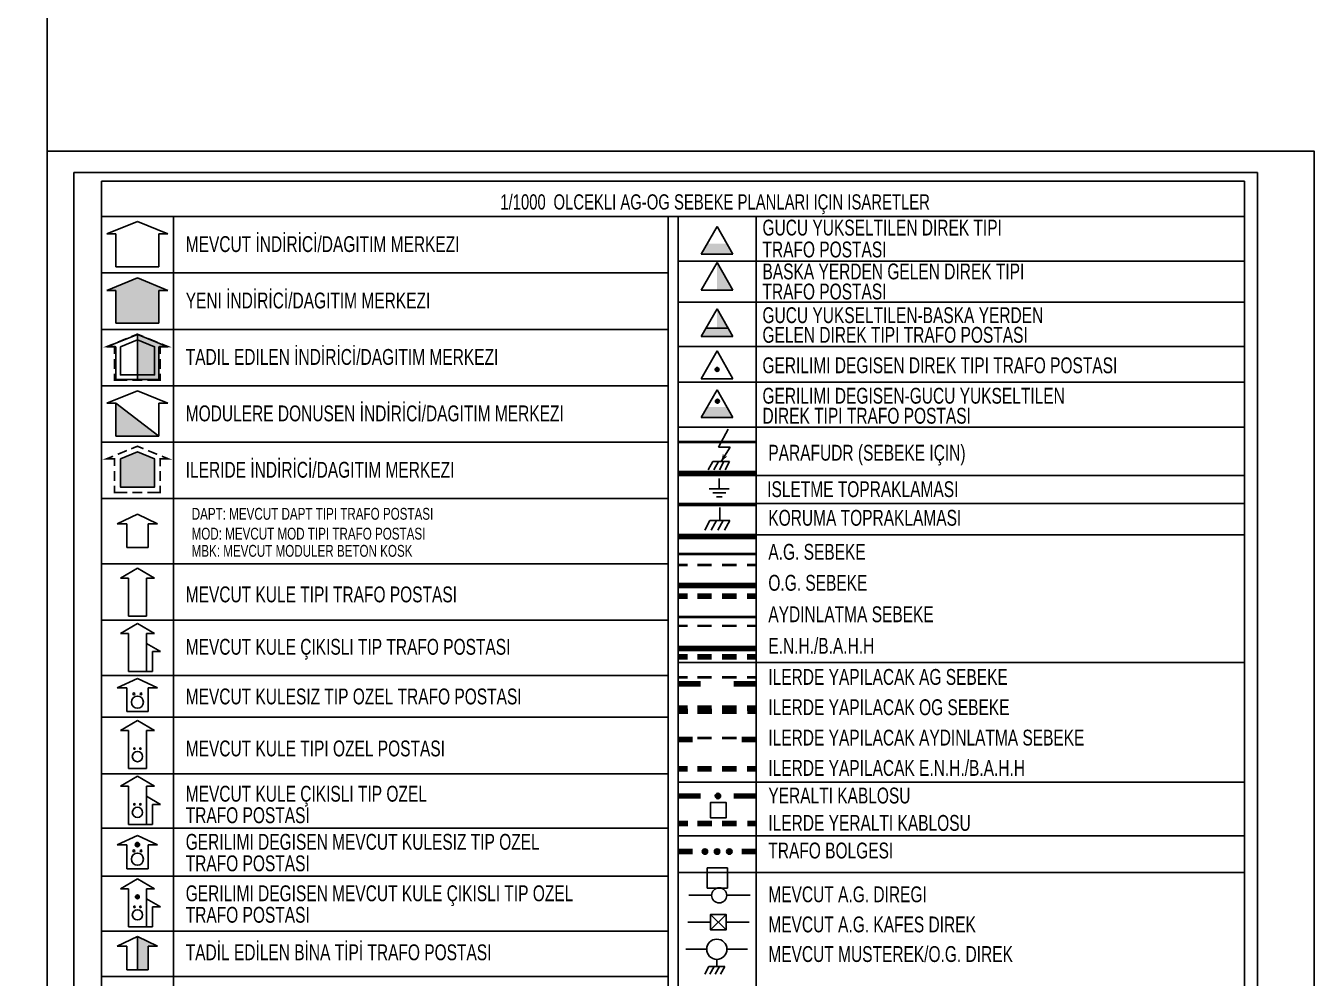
# Model space of a CAD drawing. Header units: millimetres. Extents: x 614452 to 616952, y 4151662 to 4153442.
# Drawn here: x 616761.2 to 616952.3, y 4152101.6 to 4152243 of the extents above; entities that cross this region are included whole.
import ezdxf
from ezdxf.enums import TextEntityAlignment as Align

# ---------------------------------------------------------------- set-up
doc = ezdxf.new("R2010")
doc.units = ezdxf.units.MM
doc.layers.add('ANTET', color=7, linetype='Continuous')
doc.styles.get("Standard").update_dxf_attribs({"font": 'Arial'})

msp = doc.modelspace()

# ---------------------------------------------------------------- hatches: boundary and pattern name
for color, points in [(5, [(616780.91, 4152203.72), (616782.25, 4152203.72), (616777.72, 4152205.56), (616773.2, 4152203.72), (616774.54, 4152203.72), (616774.54, 4152198.86), (616775.21, 4152198.86), (616780.91, 4152198.86)]), (5, [(616862.11, 4152198.13), (616861.39, 4152196.86), (616866.09, 4152196.86), (616865.37, 4152198.13)]), (5, [(616777.72, 4152190.48), (616780.91, 4152190.48), (616780.91, 4152195.34), (616782.25, 4152195.34), (616777.72, 4152197.18)]), (5, [(616864.03, 4152191.98), (616864.03, 4152192), (616864.03, 4152192.02), (616864.03, 4152192.04), (616864.03, 4152192.05), (616864.02, 4152192.07), (616864.02, 4152192.09), (616864.01, 4152192.1), (616864, 4152192.12), (616863.99, 4152192.14), (616863.98, 4152192.15), (616863.97, 4152192.17), (616863.96, 4152192.18), (616863.95, 4152192.19), (616863.94, 4152192.2), (616863.92, 4152192.22), (616863.91, 4152192.23), (616863.89, 4152192.24), (616863.88, 4152192.24), (616863.86, 4152192.25), (616863.84, 4152192.26), (616863.83, 4152192.26), (616863.81, 4152192.27), (616863.79, 4152192.27), (616863.78, 4152192.28), (616863.76, 4152192.28), (616863.74, 4152192.28), (616863.72, 4152192.28), (616863.7, 4152192.28), (616863.69, 4152192.27), (616863.67, 4152192.27), (616863.65, 4152192.26), (616863.64, 4152192.26), (616863.62, 4152192.25), (616863.6, 4152192.24), (616863.59, 4152192.24), (616863.57, 4152192.23), (616863.56, 4152192.22), (616863.55, 4152192.2), (616863.53, 4152192.19), (616863.52, 4152192.18), (616863.51, 4152192.17), (616863.5, 4152192.15), (616863.49, 4152192.14), (616863.48, 4152192.12), (616863.47, 4152192.1), (616863.47, 4152192.09), (616863.46, 4152192.07), (616863.45, 4152192.05), (616863.45, 4152192.04), (616863.45, 4152192.02), (616863.45, 4152192), (616863.45, 4152191.98), (616863.45, 4152191.97), (616863.45, 4152191.95), (616863.45, 4152191.93), (616863.45, 4152191.91), (616863.46, 4152191.9), (616863.47, 4152191.88), (616863.47, 4152191.86), (616863.48, 4152191.85), (616863.49, 4152191.83), (616863.5, 4152191.82), (616863.51, 4152191.8), (616863.52, 4152191.79), (616863.53, 4152191.78), (616863.55, 4152191.76), (616863.56, 4152191.75), (616863.57, 4152191.74), (616863.59, 4152191.73), (616863.6, 4152191.72), (616863.62, 4152191.72), (616863.64, 4152191.71), (616863.65, 4152191.7), (616863.67, 4152191.7), (616863.69, 4152191.69), (616863.7, 4152191.69), (616863.72, 4152191.69), (616863.74, 4152191.69), (616863.76, 4152191.69), (616863.78, 4152191.69), (616863.79, 4152191.69), (616863.81, 4152191.7), (616863.83, 4152191.7), (616863.84, 4152191.71), (616863.86, 4152191.72), (616863.88, 4152191.72), (616863.89, 4152191.73), (616863.91, 4152191.74), (616863.92, 4152191.75), (616863.94, 4152191.76), (616863.95, 4152191.78), (616863.96, 4152191.79), (616863.97, 4152191.8), (616863.98, 4152191.82), (616863.99, 4152191.83), (616864, 4152191.85), (616864.01, 4152191.86), (616864.02, 4152191.88), (616864.02, 4152191.9), (616864.03, 4152191.91), (616864.03, 4152191.93), (616864.03, 4152191.95), (616864.03, 4152191.97)]), (5, [(616774.54, 4152186.96), (616774.54, 4152182.1), (616775.21, 4152182.1), (616780.91, 4152182.1)]), (5, [(616864.09, 4152187.26), (616864.08, 4152187.28), (616864.08, 4152187.3), (616864.08, 4152187.32), (616864.08, 4152187.33), (616864.07, 4152187.35), (616864.07, 4152187.37), (616864.06, 4152187.38), (616864.05, 4152187.4), (616864.04, 4152187.42), (616864.03, 4152187.43), (616864.02, 4152187.45), (616864.01, 4152187.46), (616864, 4152187.47), (616863.99, 4152187.48), (616863.97, 4152187.5), (616863.96, 4152187.51), (616863.94, 4152187.52), (616863.93, 4152187.52), (616863.91, 4152187.53), (616863.9, 4152187.54), (616863.88, 4152187.54), (616863.86, 4152187.55), (616863.84, 4152187.55), (616863.83, 4152187.56), (616863.81, 4152187.56), (616863.79, 4152187.56), (616863.77, 4152187.56), (616863.76, 4152187.56), (616863.74, 4152187.55), (616863.72, 4152187.55), (616863.7, 4152187.54), (616863.69, 4152187.54), (616863.67, 4152187.53), (616863.65, 4152187.52), (616863.64, 4152187.52), (616863.62, 4152187.51), (616863.61, 4152187.5), (616863.6, 4152187.48), (616863.58, 4152187.47), (616863.57, 4152187.46), (616863.56, 4152187.45), (616863.55, 4152187.43), (616863.54, 4152187.42), (616863.53, 4152187.4), (616863.52, 4152187.38), (616863.52, 4152187.37), (616863.51, 4152187.35), (616863.51, 4152187.33), (616863.5, 4152187.32), (616863.5, 4152187.3), (616863.5, 4152187.28), (616863.5, 4152187.26), (616863.5, 4152187.25), (616863.5, 4152187.23), (616863.5, 4152187.21), (616863.51, 4152187.19), (616863.51, 4152187.18), (616863.52, 4152187.16), (616863.52, 4152187.14), (616863.53, 4152187.13), (616863.54, 4152187.11), (616863.55, 4152187.1), (616863.56, 4152187.08), (616863.57, 4152187.07), (616863.58, 4152187.06), (616863.6, 4152187.04), (616863.61, 4152187.03), (616863.62, 4152187.02), (616863.64, 4152187.01), (616863.65, 4152187), (616863.67, 4152187), (616863.69, 4152186.99), (616863.7, 4152186.98), (616863.72, 4152186.98), (616863.74, 4152186.97), (616863.76, 4152186.97), (616863.77, 4152186.97), (616863.79, 4152186.97), (616863.81, 4152186.97), (616863.83, 4152186.97), (616863.84, 4152186.97), (616863.86, 4152186.98), (616863.88, 4152186.98), (616863.9, 4152186.99), (616863.91, 4152187), (616863.93, 4152187), (616863.94, 4152187.01), (616863.96, 4152187.02), (616863.97, 4152187.03), (616863.99, 4152187.04), (616864, 4152187.06), (616864.01, 4152187.07), (616864.02, 4152187.08), (616864.03, 4152187.1), (616864.04, 4152187.11), (616864.05, 4152187.13), (616864.06, 4152187.14), (616864.07, 4152187.16), (616864.07, 4152187.18), (616864.08, 4152187.19), (616864.08, 4152187.21), (616864.08, 4152187.23), (616864.08, 4152187.25)]), (5, [(616777.72, 4152179.73), (616775.19, 4152178.7), (616775.19, 4152174.52), (616780.26, 4152174.52), (616780.26, 4152178.7)]), (1, [(616863.46, 4152128.66), (616863.46, 4152128.64), (616863.46, 4152128.61), (616863.47, 4152128.59), (616863.47, 4152128.56), (616863.48, 4152128.54), (616863.49, 4152128.52), (616863.49, 4152128.5), (616863.51, 4152128.47), (616863.52, 4152128.45), (616863.53, 4152128.43), (616863.54, 4152128.41), (616863.56, 4152128.39), (616863.58, 4152128.38), (616863.59, 4152128.36), (616863.61, 4152128.34), (616863.63, 4152128.33), (616863.65, 4152128.32), (616863.67, 4152128.3), (616863.7, 4152128.29), (616863.72, 4152128.28), (616863.74, 4152128.28), (616863.76, 4152128.27), (616863.79, 4152128.27), (616863.81, 4152128.26), (616863.84, 4152128.26), (616863.86, 4152128.26), (616863.89, 4152128.26), (616863.91, 4152128.26), (616863.93, 4152128.27), (616863.96, 4152128.27), (616863.98, 4152128.28), (616864, 4152128.28), (616864.03, 4152128.29), (616864.05, 4152128.3), (616864.07, 4152128.32), (616864.09, 4152128.33), (616864.11, 4152128.34), (616864.13, 4152128.36), (616864.15, 4152128.38), (616864.16, 4152128.39), (616864.18, 4152128.41), (616864.19, 4152128.43), (616864.2, 4152128.45), (616864.22, 4152128.47), (616864.23, 4152128.5), (616864.24, 4152128.52), (616864.24, 4152128.54), (616864.25, 4152128.56), (616864.26, 4152128.59), (616864.26, 4152128.61), (616864.26, 4152128.64), (616864.26, 4152128.66), (616864.26, 4152128.68), (616864.26, 4152128.71), (616864.26, 4152128.73), (616864.25, 4152128.76), (616864.24, 4152128.78), (616864.24, 4152128.8), (616864.23, 4152128.83), (616864.22, 4152128.85), (616864.2, 4152128.87), (616864.19, 4152128.89), (616864.18, 4152128.91), (616864.16, 4152128.93), (616864.15, 4152128.94), (616864.13, 4152128.96), (616864.11, 4152128.98), (616864.09, 4152128.99), (616864.07, 4152129), (616864.05, 4152129.02), (616864.03, 4152129.03), (616864, 4152129.04), (616863.98, 4152129.04), (616863.96, 4152129.05), (616863.93, 4152129.06), (616863.91, 4152129.06), (616863.89, 4152129.06), (616863.86, 4152129.06), (616863.84, 4152129.06), (616863.81, 4152129.06), (616863.79, 4152129.06), (616863.76, 4152129.05), (616863.74, 4152129.04), (616863.72, 4152129.04), (616863.7, 4152129.03), (616863.67, 4152129.02), (616863.65, 4152129), (616863.63, 4152128.99), (616863.61, 4152128.98), (616863.59, 4152128.96), (616863.58, 4152128.94), (616863.56, 4152128.93), (616863.54, 4152128.91), (616863.53, 4152128.89), (616863.52, 4152128.87), (616863.51, 4152128.85), (616863.49, 4152128.83), (616863.49, 4152128.8), (616863.48, 4152128.78), (616863.47, 4152128.76), (616863.47, 4152128.73), (616863.46, 4152128.71), (616863.46, 4152128.68)]), (5, [(616778.04, 4152121.45), (616778.04, 4152121.47), (616778.04, 4152121.49), (616778.04, 4152121.5), (616778.03, 4152121.52), (616778.03, 4152121.54), (616778.02, 4152121.56), (616778.01, 4152121.58), (616778, 4152121.6), (616777.99, 4152121.61), (616777.98, 4152121.63), (616777.97, 4152121.64), (616777.96, 4152121.66), (616777.95, 4152121.67), (616777.93, 4152121.69), (616777.92, 4152121.7), (616777.9, 4152121.71), (616777.89, 4152121.72), (616777.87, 4152121.73), (616777.85, 4152121.74), (616777.84, 4152121.74), (616777.82, 4152121.75), (616777.8, 4152121.76), (616777.78, 4152121.76), (616777.76, 4152121.76), (616777.74, 4152121.76), (616777.72, 4152121.77), (616777.7, 4152121.76), (616777.68, 4152121.76), (616777.67, 4152121.76), (616777.65, 4152121.76), (616777.63, 4152121.75), (616777.61, 4152121.74), (616777.59, 4152121.74), (616777.58, 4152121.73), (616777.56, 4152121.72), (616777.54, 4152121.71), (616777.53, 4152121.7), (616777.51, 4152121.69), (616777.5, 4152121.67), (616777.49, 4152121.66), (616777.47, 4152121.64), (616777.46, 4152121.63), (616777.45, 4152121.61), (616777.44, 4152121.6), (616777.43, 4152121.58), (616777.43, 4152121.56), (616777.42, 4152121.54), (616777.41, 4152121.52), (616777.41, 4152121.5), (616777.41, 4152121.49), (616777.41, 4152121.47), (616777.41, 4152121.45), (616777.41, 4152121.43), (616777.41, 4152121.41), (616777.41, 4152121.39), (616777.41, 4152121.37), (616777.42, 4152121.35), (616777.43, 4152121.34), (616777.43, 4152121.32), (616777.44, 4152121.3), (616777.45, 4152121.28), (616777.46, 4152121.27), (616777.47, 4152121.25), (616777.49, 4152121.24), (616777.5, 4152121.22), (616777.51, 4152121.21), (616777.53, 4152121.2), (616777.54, 4152121.19), (616777.56, 4152121.18), (616777.58, 4152121.17), (616777.59, 4152121.16), (616777.61, 4152121.15), (616777.63, 4152121.14), (616777.65, 4152121.14), (616777.67, 4152121.14), (616777.68, 4152121.13), (616777.7, 4152121.13), (616777.72, 4152121.13), (616777.74, 4152121.13), (616777.76, 4152121.13), (616777.78, 4152121.14), (616777.8, 4152121.14), (616777.82, 4152121.14), (616777.84, 4152121.15), (616777.85, 4152121.16), (616777.87, 4152121.17), (616777.89, 4152121.18), (616777.9, 4152121.19), (616777.92, 4152121.2), (616777.93, 4152121.21), (616777.95, 4152121.22), (616777.96, 4152121.24), (616777.97, 4152121.25), (616777.98, 4152121.27), (616777.99, 4152121.28), (616778, 4152121.3), (616778.01, 4152121.32), (616778.02, 4152121.34), (616778.03, 4152121.35), (616778.03, 4152121.37), (616778.04, 4152121.39), (616778.04, 4152121.41), (616778.04, 4152121.43)]), (5, [(616861.53, 4152120.41), (616861.53, 4152120.39), (616861.53, 4152120.37), (616861.53, 4152120.34), (616861.54, 4152120.32), (616861.54, 4152120.29), (616861.55, 4152120.27), (616861.56, 4152120.25), (616861.57, 4152120.23), (616861.58, 4152120.21), (616861.6, 4152120.19), (616861.61, 4152120.17), (616861.63, 4152120.15), (616861.64, 4152120.13), (616861.66, 4152120.11), (616861.68, 4152120.1), (616861.7, 4152120.08), (616861.72, 4152120.07), (616861.74, 4152120.06), (616861.76, 4152120.05), (616861.78, 4152120.04), (616861.81, 4152120.03), (616861.83, 4152120.02), (616861.85, 4152120.02), (616861.88, 4152120.02), (616861.9, 4152120.01), (616861.93, 4152120.01), (616861.95, 4152120.01), (616861.98, 4152120.02), (616862, 4152120.02), (616862.02, 4152120.02), (616862.05, 4152120.03), (616862.07, 4152120.04), (616862.09, 4152120.05), (616862.11, 4152120.06), (616862.14, 4152120.07), (616862.16, 4152120.08), (616862.18, 4152120.1), (616862.19, 4152120.11), (616862.21, 4152120.13), (616862.23, 4152120.15), (616862.24, 4152120.17), (616862.26, 4152120.19), (616862.27, 4152120.21), (616862.28, 4152120.23), (616862.29, 4152120.25), (616862.3, 4152120.27), (616862.31, 4152120.29), (616862.32, 4152120.32), (616862.32, 4152120.34), (616862.33, 4152120.37), (616862.33, 4152120.39), (616862.33, 4152120.41), (616862.33, 4152120.44), (616862.33, 4152120.46), (616862.32, 4152120.49), (616862.32, 4152120.51), (616862.31, 4152120.53), (616862.3, 4152120.56), (616862.29, 4152120.58), (616862.28, 4152120.6), (616862.27, 4152120.62), (616862.26, 4152120.64), (616862.24, 4152120.66), (616862.23, 4152120.68), (616862.21, 4152120.7), (616862.19, 4152120.72), (616862.18, 4152120.73), (616862.16, 4152120.74), (616862.14, 4152120.76), (616862.11, 4152120.77), (616862.09, 4152120.78), (616862.07, 4152120.79), (616862.05, 4152120.8), (616862.02, 4152120.8), (616862, 4152120.81), (616861.98, 4152120.81), (616861.95, 4152120.82), (616861.93, 4152120.82), (616861.9, 4152120.82), (616861.88, 4152120.81), (616861.85, 4152120.81), (616861.83, 4152120.8), (616861.81, 4152120.8), (616861.78, 4152120.79), (616861.76, 4152120.78), (616861.74, 4152120.77), (616861.72, 4152120.76), (616861.7, 4152120.74), (616861.68, 4152120.73), (616861.66, 4152120.72), (616861.64, 4152120.7), (616861.63, 4152120.68), (616861.61, 4152120.66), (616861.6, 4152120.64), (616861.58, 4152120.62), (616861.57, 4152120.6), (616861.56, 4152120.58), (616861.55, 4152120.56), (616861.54, 4152120.53), (616861.54, 4152120.51), (616861.53, 4152120.49), (616861.53, 4152120.46), (616861.53, 4152120.44)]), (5, [(616864.14, 4152120.41), (616864.14, 4152120.44), (616864.14, 4152120.46), (616864.14, 4152120.49), (616864.13, 4152120.51), (616864.12, 4152120.53), (616864.12, 4152120.56), (616864.11, 4152120.58), (616864.1, 4152120.6), (616864.08, 4152120.62), (616864.07, 4152120.64), (616864.06, 4152120.66), (616864.04, 4152120.68), (616864.02, 4152120.7), (616864.01, 4152120.72), (616863.99, 4152120.73), (616863.97, 4152120.74), (616863.95, 4152120.76), (616863.93, 4152120.77), (616863.91, 4152120.78), (616863.88, 4152120.79), (616863.86, 4152120.8), (616863.84, 4152120.8), (616863.81, 4152120.81), (616863.79, 4152120.81), (616863.76, 4152120.82), (616863.74, 4152120.82), (616863.72, 4152120.82), (616863.69, 4152120.81), (616863.67, 4152120.81), (616863.64, 4152120.8), (616863.62, 4152120.8), (616863.6, 4152120.79), (616863.58, 4152120.78), (616863.55, 4152120.77), (616863.53, 4152120.76), (616863.51, 4152120.74), (616863.49, 4152120.73), (616863.47, 4152120.72), (616863.46, 4152120.7), (616863.44, 4152120.68), (616863.42, 4152120.66), (616863.41, 4152120.64), (616863.4, 4152120.62), (616863.38, 4152120.6), (616863.37, 4152120.58), (616863.36, 4152120.56), (616863.36, 4152120.53), (616863.35, 4152120.51), (616863.35, 4152120.49), (616863.34, 4152120.46), (616863.34, 4152120.44), (616863.34, 4152120.41), (616863.34, 4152120.39), (616863.34, 4152120.37), (616863.35, 4152120.34), (616863.35, 4152120.32), (616863.36, 4152120.29), (616863.36, 4152120.27), (616863.37, 4152120.25), (616863.38, 4152120.23), (616863.4, 4152120.21), (616863.41, 4152120.19), (616863.42, 4152120.17), (616863.44, 4152120.15), (616863.46, 4152120.13), (616863.47, 4152120.11), (616863.49, 4152120.1), (616863.51, 4152120.08), (616863.53, 4152120.07), (616863.55, 4152120.06), (616863.58, 4152120.05), (616863.6, 4152120.04), (616863.62, 4152120.03), (616863.64, 4152120.02), (616863.67, 4152120.02), (616863.69, 4152120.02), (616863.72, 4152120.01), (616863.74, 4152120.01), (616863.76, 4152120.01), (616863.79, 4152120.02), (616863.81, 4152120.02), (616863.84, 4152120.02), (616863.86, 4152120.03), (616863.88, 4152120.04), (616863.91, 4152120.05), (616863.93, 4152120.06), (616863.95, 4152120.07), (616863.97, 4152120.08), (616863.99, 4152120.1), (616864.01, 4152120.11), (616864.02, 4152120.13), (616864.04, 4152120.15), (616864.06, 4152120.17), (616864.07, 4152120.19), (616864.08, 4152120.21), (616864.1, 4152120.23), (616864.11, 4152120.25), (616864.12, 4152120.27), (616864.12, 4152120.29), (616864.13, 4152120.32), (616864.14, 4152120.34), (616864.14, 4152120.37), (616864.14, 4152120.39)]), (5, [(616865.15, 4152120.41), (616865.15, 4152120.39), (616865.15, 4152120.37), (616865.16, 4152120.34), (616865.16, 4152120.32), (616865.17, 4152120.29), (616865.18, 4152120.27), (616865.19, 4152120.25), (616865.2, 4152120.23), (616865.21, 4152120.21), (616865.22, 4152120.19), (616865.24, 4152120.17), (616865.25, 4152120.15), (616865.27, 4152120.13), (616865.29, 4152120.11), (616865.31, 4152120.1), (616865.32, 4152120.08), (616865.35, 4152120.07), (616865.37, 4152120.06), (616865.39, 4152120.05), (616865.41, 4152120.04), (616865.43, 4152120.03), (616865.46, 4152120.02), (616865.48, 4152120.02), (616865.5, 4152120.02), (616865.53, 4152120.01), (616865.55, 4152120.01), (616865.58, 4152120.01), (616865.6, 4152120.02), (616865.63, 4152120.02), (616865.65, 4152120.02), (616865.67, 4152120.03), (616865.7, 4152120.04), (616865.72, 4152120.05), (616865.74, 4152120.06), (616865.76, 4152120.07), (616865.78, 4152120.08), (616865.8, 4152120.1), (616865.82, 4152120.11), (616865.84, 4152120.13), (616865.85, 4152120.15), (616865.87, 4152120.17), (616865.88, 4152120.19), (616865.9, 4152120.21), (616865.91, 4152120.23), (616865.92, 4152120.25), (616865.93, 4152120.27), (616865.94, 4152120.29), (616865.94, 4152120.32), (616865.95, 4152120.34), (616865.95, 4152120.37), (616865.95, 4152120.39), (616865.96, 4152120.41), (616865.95, 4152120.44), (616865.95, 4152120.46), (616865.95, 4152120.49), (616865.94, 4152120.51), (616865.94, 4152120.53), (616865.93, 4152120.56), (616865.92, 4152120.58), (616865.91, 4152120.6), (616865.9, 4152120.62), (616865.88, 4152120.64), (616865.87, 4152120.66), (616865.85, 4152120.68), (616865.84, 4152120.7), (616865.82, 4152120.72), (616865.8, 4152120.73), (616865.78, 4152120.74), (616865.76, 4152120.76), (616865.74, 4152120.77), (616865.72, 4152120.78), (616865.7, 4152120.79), (616865.67, 4152120.8), (616865.65, 4152120.8), (616865.63, 4152120.81), (616865.6, 4152120.81), (616865.58, 4152120.82), (616865.55, 4152120.82), (616865.53, 4152120.82), (616865.5, 4152120.81), (616865.48, 4152120.81), (616865.46, 4152120.8), (616865.43, 4152120.8), (616865.41, 4152120.79), (616865.39, 4152120.78), (616865.37, 4152120.77), (616865.35, 4152120.76), (616865.32, 4152120.74), (616865.31, 4152120.73), (616865.29, 4152120.72), (616865.27, 4152120.7), (616865.25, 4152120.68), (616865.24, 4152120.66), (616865.22, 4152120.64), (616865.21, 4152120.62), (616865.2, 4152120.6), (616865.19, 4152120.58), (616865.18, 4152120.56), (616865.17, 4152120.53), (616865.16, 4152120.51), (616865.16, 4152120.49), (616865.15, 4152120.46), (616865.15, 4152120.44)]), (5, [(616778, 4152113.7), (616778, 4152113.72), (616778, 4152113.74), (616778, 4152113.75), (616778, 4152113.77), (616777.99, 4152113.79), (616777.99, 4152113.8), (616777.98, 4152113.82), (616777.97, 4152113.83), (616777.96, 4152113.85), (616777.96, 4152113.86), (616777.94, 4152113.88), (616777.93, 4152113.89), (616777.92, 4152113.9), (616777.91, 4152113.91), (616777.9, 4152113.92), (616777.88, 4152113.93), (616777.87, 4152113.94), (616777.85, 4152113.95), (616777.84, 4152113.96), (616777.82, 4152113.97), (616777.81, 4152113.97), (616777.79, 4152113.98), (616777.77, 4152113.98), (616777.76, 4152113.98), (616777.74, 4152113.98), (616777.72, 4152113.98), (616777.71, 4152113.98), (616777.69, 4152113.98), (616777.67, 4152113.98), (616777.66, 4152113.98), (616777.64, 4152113.97), (616777.62, 4152113.97), (616777.61, 4152113.96), (616777.59, 4152113.95), (616777.58, 4152113.94), (616777.56, 4152113.93), (616777.55, 4152113.92), (616777.54, 4152113.91), (616777.52, 4152113.9), (616777.51, 4152113.89), (616777.5, 4152113.88), (616777.49, 4152113.86), (616777.48, 4152113.85), (616777.47, 4152113.83), (616777.47, 4152113.82), (616777.46, 4152113.8), (616777.45, 4152113.79), (616777.45, 4152113.77), (616777.45, 4152113.75), (616777.44, 4152113.74), (616777.44, 4152113.72), (616777.44, 4152113.7), (616777.44, 4152113.68), (616777.44, 4152113.67), (616777.45, 4152113.65), (616777.45, 4152113.63), (616777.45, 4152113.62), (616777.46, 4152113.6), (616777.47, 4152113.59), (616777.47, 4152113.57), (616777.48, 4152113.56), (616777.49, 4152113.54), (616777.5, 4152113.53), (616777.51, 4152113.51), (616777.52, 4152113.5), (616777.54, 4152113.49), (616777.55, 4152113.48), (616777.56, 4152113.47), (616777.58, 4152113.46), (616777.59, 4152113.45), (616777.61, 4152113.44), (616777.62, 4152113.44), (616777.64, 4152113.43), (616777.66, 4152113.43), (616777.67, 4152113.42), (616777.69, 4152113.42), (616777.71, 4152113.42), (616777.72, 4152113.42), (616777.74, 4152113.42), (616777.76, 4152113.42), (616777.77, 4152113.42), (616777.79, 4152113.43), (616777.81, 4152113.43), (616777.82, 4152113.44), (616777.84, 4152113.44), (616777.85, 4152113.45), (616777.87, 4152113.46), (616777.88, 4152113.47), (616777.9, 4152113.48), (616777.91, 4152113.49), (616777.92, 4152113.5), (616777.93, 4152113.51), (616777.94, 4152113.53), (616777.96, 4152113.54), (616777.96, 4152113.56), (616777.97, 4152113.57), (616777.98, 4152113.59), (616777.99, 4152113.6), (616777.99, 4152113.62), (616778, 4152113.63), (616778, 4152113.65), (616778, 4152113.67), (616778, 4152113.68)]), (5, [(616779.31, 4152106.38), (616780.72, 4152106.38), (616777.72, 4152107.79), (616777.72, 4152102.85), (616779.31, 4152102.85)])]:
    msp.add_hatch(color=color).paths.add_polyline_path(points)

# ---------------------------------------------------------------- linework, layer by layer
for p, q in [((616943.93, 4152221.23), (616768.31, 4152221.23)), ((616768.31, 4152221.23), (616768.31, 4151948.93)), ((616943.93, 4152221.23), (616943.93, 4151948.93)), ((616941.97, 4152219.94), (616772.39, 4152219.94)), ((616772.39, 4152219.94), (616772.39, 4151950.08)), ((616941.97, 4151950.08), (616941.97, 4152219.94)), ((616772.39, 4152214.68), (616941.97, 4152214.68)), ((616772.39, 4152214.68), (616856.47, 4152214.68)), ((616783.06, 4152214.68), (616783.06, 4151950.08)), ((616856.47, 4152214.68), (616856.47, 4151950.08)), ((616857.97, 4152214.68), (616857.97, 4151950.08)), ((616857.97, 4152214.68), (616942.05, 4152214.68)), ((616869.51, 4152214.68), (616869.51, 4151950.08)), ((616857.97, 4152208.07), (616942.05, 4152208.07)), ((616772.39, 4152206.3), (616856.47, 4152206.3)), ((616857.97, 4152201.96), (616942.05, 4152201.96)), ((616772.39, 4152197.93), (616856.47, 4152197.93)), ((616857.97, 4152195.4), (616942.05, 4152195.4)), ((616857.97, 4152190.1), (616942.05, 4152190.1)), ((616772.39, 4152189.55), (616856.47, 4152189.55)), ((616857.97, 4152183.41), (616942.05, 4152183.41)), ((616857.97, 4152183.41), (616942.05, 4152183.41)), ((616772.39, 4152181.17), (616856.47, 4152181.17)), ((616857.97, 4152176.26), (616942.05, 4152176.26)), ((616772.39, 4152172.8), (616856.47, 4152172.8)), ((616857.97, 4152172.09), (616942.05, 4152172.09)), ((616857.97, 4152167.41), (616942.05, 4152167.41)), ((616772.39, 4152163.12), (616856.47, 4152163.12)), ((616772.39, 4152154.74), (616856.47, 4152154.74)), ((616857.97, 4152148.49), (616942.05, 4152148.49)), ((616772.39, 4152146.55), (616856.47, 4152146.55)), ((616772.39, 4152140.35), (616856.47, 4152140.35)), ((616772.39, 4152131.93), (616856.47, 4152131.93)), ((616857.97, 4152130.71), (616941.97, 4152130.71)), ((616772.39, 4152123.89), (616856.47, 4152123.89)), ((616857.97, 4152122.74), (616941.97, 4152122.74)), ((616857.97, 4152117.29), (616941.97, 4152117.29)), ((616772.39, 4152116.78), (616856.47, 4152116.78)), ((616772.39, 4152108.61), (616856.47, 4152108.61)), ((616772.39, 4152108.61), (616856.47, 4152108.61)), ((616772.39, 4152101.87), (616856.47, 4152101.87))]:
    msp.add_line(p, q)
at = {"color": 5}
for p, q in [((616773.2, 4152212.09), (616777.72, 4152213.94)), ((616777.72, 4152213.94), (616782.25, 4152212.09)), ((616861.39, 4152209.07), (616863.74, 4152213.19)), ((616863.74, 4152213.19), (616866.09, 4152209.07)), ((616774.54, 4152212.09), (616773.2, 4152212.09)), ((616774.54, 4152207.23), (616774.54, 4152212.09)), ((616782.25, 4152212.09), (616780.91, 4152212.09)), ((616780.91, 4152207.23), (616780.91, 4152212.09)), ((616866.09, 4152209.07), (616861.39, 4152209.07)), ((616774.54, 4152207.23), (616780.91, 4152207.23)), ((616861.39, 4152203.73), (616863.74, 4152207.85)), ((616863.74, 4152207.85), (616866.09, 4152203.73)), ((616773.2, 4152203.72), (616777.72, 4152205.56)), ((616777.72, 4152205.56), (616782.25, 4152203.72)), ((616774.54, 4152203.72), (616773.2, 4152203.72)), ((616774.54, 4152198.86), (616774.54, 4152203.72)), ((616782.25, 4152203.72), (616780.91, 4152203.72)), ((616780.91, 4152198.86), (616780.91, 4152203.72)), ((616866.09, 4152203.73), (616861.39, 4152203.73)), ((616861.39, 4152196.86), (616863.74, 4152200.98)), ((616863.74, 4152200.98), (616866.09, 4152196.86)), ((616774.54, 4152198.86), (616780.91, 4152198.86)), ((616862.11, 4152198.13), (616865.37, 4152198.13)), ((616773.2, 4152195.34), (616777.72, 4152197.18)), ((616777.72, 4152197.18), (616782.25, 4152195.34)), ((616777.72, 4152197.18), (616777.72, 4152190.48)), ((616866.09, 4152196.86), (616861.39, 4152196.86)), ((616774.54, 4152195.34), (616773.2, 4152195.34)), ((616774.54, 4152190.48), (616774.54, 4152195.34)), ((616782.25, 4152195.34), (616780.91, 4152195.34)), ((616780.91, 4152190.48), (616780.91, 4152195.34)), ((616861.39, 4152190.61), (616863.74, 4152194.73)), ((616863.74, 4152194.73), (616866.09, 4152190.61)), ((616774.54, 4152190.48), (616780.91, 4152190.48)), ((616866.09, 4152190.61), (616861.39, 4152190.61)), ((616773.2, 4152186.96), (616777.72, 4152188.81)), ((616777.72, 4152188.81), (616782.25, 4152186.96)), ((616861.39, 4152184.85), (616863.74, 4152188.97)), ((616863.74, 4152188.97), (616866.09, 4152184.85)), ((616774.54, 4152186.96), (616773.2, 4152186.96)), ((616774.54, 4152182.1), (616774.54, 4152186.96)), ((616780.91, 4152182.1), (616774.54, 4152186.96)), ((616782.25, 4152186.96), (616780.91, 4152186.96)), ((616780.91, 4152182.1), (616780.91, 4152186.96)), ((616866.09, 4152184.85), (616861.39, 4152184.85)), ((616774.54, 4152182.1), (616780.91, 4152182.1)), ((616774.72, 4152169.07), (616777.72, 4152170.48)), ((616776.14, 4152169.07), (616774.72, 4152169.07)), ((616776.14, 4152165.54), (616776.14, 4152169.07)), ((616777.72, 4152170.48), (616780.72, 4152169.07)), ((616780.72, 4152169.07), (616779.31, 4152169.07)), ((616779.31, 4152169.07), (616779.31, 4152165.54)), ((616779.31, 4152165.54), (616776.14, 4152165.54)), ((616777.72, 4152162.49), (616775.19, 4152161)), ((616776.38, 4152161), (616775.19, 4152161)), ((616776.38, 4152155.34), (616776.38, 4152161)), ((616777.72, 4152162.49), (616780.26, 4152161)), ((616779.06, 4152161), (616780.26, 4152161)), ((616779.06, 4152159.51), (616779.06, 4152161)), ((616779.06, 4152159.51), (616779.06, 4152155.34)), ((616776.38, 4152155.34), (616779.06, 4152155.34)), ((616777.72, 4152154.29), (616775.19, 4152152.8)), ((616777.72, 4152154.29), (616780.26, 4152152.8)), ((616776.38, 4152152.8), (616775.19, 4152152.8)), ((616776.38, 4152147.14), (616776.38, 4152152.8)), ((616779.06, 4152151.31), (616779.06, 4152152.8)), ((616779.06, 4152152.8), (616780.26, 4152152.8)), ((616781.15, 4152150.12), (616779.06, 4152151.31)), ((616779.06, 4152151.31), (616779.06, 4152147.14)), ((616779.96, 4152150.12), (616781.15, 4152150.12)), ((616779.96, 4152147.14), (616779.96, 4152150.12)), ((616774.72, 4152144.71), (616777.72, 4152146.12)), ((616776.38, 4152147.14), (616779.96, 4152147.14)), ((616777.72, 4152146.12), (616780.72, 4152144.71)), ((616776.14, 4152144.71), (616774.72, 4152144.71)), ((616776.14, 4152141.18), (616776.14, 4152144.71)), ((616780.72, 4152144.71), (616779.31, 4152144.71)), ((616779.31, 4152144.71), (616779.31, 4152141.18)), ((616779.31, 4152141.18), (616776.14, 4152141.18)), ((616777.72, 4152139.87), (616775.19, 4152138.38)), ((616776.38, 4152138.38), (616775.19, 4152138.38)), ((616776.38, 4152132.72), (616776.38, 4152138.38)), ((616777.72, 4152139.87), (616780.26, 4152138.38)), ((616779.06, 4152138.38), (616780.26, 4152138.38)), ((616779.06, 4152136.89), (616779.06, 4152138.38)), ((616779.06, 4152136.89), (616779.06, 4152132.72)), ((616776.38, 4152132.72), (616779.06, 4152132.72)), ((616777.72, 4152131.59), (616775.19, 4152130.1)), ((616777.72, 4152131.59), (616780.26, 4152130.1)), ((616776.38, 4152130.1), (616775.19, 4152130.1)), ((616776.38, 4152124.44), (616776.38, 4152130.1)), ((616779.06, 4152128.61), (616779.06, 4152130.1)), ((616779.06, 4152130.1), (616780.26, 4152130.1)), ((616781.15, 4152127.42), (616779.06, 4152128.61)), ((616779.06, 4152128.61), (616779.06, 4152124.44)), ((616779.96, 4152127.42), (616781.15, 4152127.42)), ((616779.96, 4152124.44), (616779.96, 4152127.42)), ((616774.72, 4152121.4), (616777.72, 4152122.81)), ((616776.38, 4152124.44), (616779.96, 4152124.44)), ((616777.72, 4152122.81), (616780.72, 4152121.4)), ((616776.14, 4152121.4), (616774.72, 4152121.4)), ((616776.14, 4152117.87), (616776.14, 4152121.4)), ((616779.31, 4152121.4), (616779.31, 4152117.87)), ((616780.72, 4152121.4), (616779.31, 4152121.4)), ((616779.31, 4152117.87), (616776.14, 4152117.87)), ((616777.72, 4152116.38), (616775.19, 4152114.89)), ((616777.72, 4152116.38), (616780.26, 4152114.89)), ((616776.38, 4152114.89), (616775.19, 4152114.89)), ((616776.38, 4152109.23), (616776.38, 4152114.89)), ((616779.06, 4152114.89), (616780.26, 4152114.89)), ((616779.06, 4152113.4), (616779.06, 4152114.89)), ((616779.06, 4152113.4), (616779.06, 4152109.23)), ((616781.15, 4152112.21), (616779.06, 4152113.4)), ((616779.96, 4152109.23), (616779.96, 4152112.21)), ((616779.96, 4152112.21), (616781.15, 4152112.21)), ((616774.72, 4152106.38), (616777.72, 4152107.79)), ((616776.38, 4152109.23), (616779.96, 4152109.23)), ((616777.72, 4152107.79), (616777.72, 4152102.85)), ((616777.72, 4152107.79), (616780.72, 4152106.38)), ((616776.14, 4152106.38), (616774.72, 4152106.38)), ((616776.14, 4152102.85), (616776.14, 4152106.38)), ((616779.31, 4152106.38), (616779.31, 4152102.85)), ((616780.72, 4152106.38), (616779.31, 4152106.38)), ((616779.31, 4152102.85), (616776.14, 4152102.85))]:
    msp.add_line(p, q, dxfattribs=at)
at = {"color": 32}
for p, q in [((616863.94, 4152180.43), (616865.4, 4152183.09)), ((616865.66, 4152180.43), (616863.94, 4152180.43)), ((616865.66, 4152180.43), (616864.33, 4152178.31)), ((616863.08, 4152178.31), (616862.42, 4152177.08)), ((616863.08, 4152178.31), (616865.58, 4152178.31)), ((616863.92, 4152178.31), (616863.26, 4152177.08)), ((616864.75, 4152178.31), (616864.09, 4152177.08)), ((616865.58, 4152178.31), (616864.92, 4152177.08)), ((616864.05, 4152175.8), (616864.05, 4152174.29)), ((616862.56, 4152174.24), (616865.54, 4152174.24)), ((616863.1, 4152173.65), (616865.01, 4152173.65)), ((616863.64, 4152173.06), (616864.47, 4152173.06)), ((616864.14, 4152171.47), (616864.14, 4152169.58)), ((616862.67, 4152169.58), (616861.9, 4152168.14)), ((616862.67, 4152169.58), (616865.61, 4152169.58)), ((616863.65, 4152169.58), (616862.88, 4152168.14)), ((616864.63, 4152169.58), (616863.86, 4152168.14)), ((616865.61, 4152169.58), (616864.84, 4152168.14)), ((616863.69, 4152104.42), (616863.69, 4152103.35)), ((616862.52, 4152103.35), (616861.9, 4152102.19)), ((616862.52, 4152103.35), (616864.87, 4152103.35)), ((616863.3, 4152103.35), (616862.68, 4152102.19)), ((616864.08, 4152103.35), (616863.46, 4152102.19)), ((616864.87, 4152103.35), (616864.25, 4152102.19))]:
    msp.add_line(p, q, dxfattribs=at)
at = {"color": 120}
for p, q in [((616859.55, 4152113.92), (616862.94, 4152113.92)), ((616865.26, 4152113.92), (616868.64, 4152113.92)), ((616859.39, 4152109.93), (616862.78, 4152109.93)), ((616865.07, 4152111.07), (616862.77, 4152108.77)), ((616862.77, 4152111.07), (616865.07, 4152108.77)), ((616865.1, 4152109.93), (616868.48, 4152109.93))]:
    msp.add_line(p, q, dxfattribs=at)
at = {"color": 16}
for p, q in [((616859.12, 4152105.91), (616862.2, 4152105.91)), ((616865.19, 4152105.91), (616868.26, 4152105.91))]:
    msp.add_line(p, q, dxfattribs=at)
at = {"color": 5}
msp.add_lwpolyline([(616952.34, 4151662.5), (616952.34, 4152224.38), (616764.34, 4152224.38), (616764.34, 4151662.5)], close=True, dxfattribs=at)
msp.add_lwpolyline([(616952.34, 4151662.5), (616952.34, 4152224.38), (616764.34, 4152224.38), (616764.34, 4151662.5)], close=True)
at = {"color": 5, "flags": 128}
for points, const_width in [([(616776.8, 4152196.84), (616777.72, 4152197.22), (616778.63, 4152196.85)], 0.245), ([(616776.8, 4152196.84), (616777.72, 4152197.22), (616778.63, 4152196.85)], 0.245), ([(616774.34, 4152194.27), (616774.34, 4152195.37), (616773.2, 4152195.37), (616774.11, 4152195.74)], 0.245), ([(616774.34, 4152194.27), (616774.34, 4152195.37), (616773.2, 4152195.37), (616774.11, 4152195.74)], 0.245), ([(616774.81, 4152196.03), (616776.16, 4152196.58)], 0.245), ([(616774.81, 4152196.03), (616776.16, 4152196.58)], 0.245), ([(616779.3, 4152196.57), (616780.66, 4152196.02)], 0.245), ([(616779.3, 4152196.57), (616780.66, 4152196.02)], 0.245), ([(616781.35, 4152195.74), (616782.25, 4152195.37), (616781.1, 4152195.37), (616781.1, 4152194.26)], 0.245), ([(616781.35, 4152195.74), (616782.25, 4152195.37), (616781.1, 4152195.37), (616781.1, 4152194.26)], 0.245), ([(616774.34, 4152192.07), (616774.34, 4152193.55)], 0.245), ([(616774.34, 4152192.07), (616774.34, 4152193.55)], 0.245), ([(616781.1, 4152193.53), (616781.1, 4152192.05)], 0.245), ([(616781.1, 4152193.53), (616781.1, 4152192.05)], 0.245), ([(616776.25, 4152190.37), (616774.34, 4152190.37), (616774.34, 4152191.36)], 0.245), ([(616776.25, 4152190.37), (616774.34, 4152190.37), (616774.34, 4152191.36)], 0.245), ([(616778.46, 4152190.37), (616776.98, 4152190.37)], 0.245), ([(616778.46, 4152190.37), (616776.98, 4152190.37)], 0.245), ([(616781.1, 4152191.35), (616781.1, 4152190.37), (616779.19, 4152190.37)], 0.245), ([(616781.1, 4152191.35), (616781.1, 4152190.37), (616779.19, 4152190.37)], 0.245), ([(616776.8, 4152180.2), (616777.72, 4152180.58), (616778.63, 4152180.21)], 0.245), ([(616776.8, 4152180.2), (616777.72, 4152180.58), (616778.63, 4152180.21)], 0.245), ([(616774.34, 4152177.63), (616774.34, 4152178.73), (616773.2, 4152178.73), (616774.11, 4152179.1)], 0.245), ([(616774.34, 4152177.63), (616774.34, 4152178.73), (616773.2, 4152178.73), (616774.11, 4152179.1)], 0.245), ([(616774.81, 4152179.39), (616776.16, 4152179.94)], 0.245), ([(616774.81, 4152179.39), (616776.16, 4152179.94)], 0.245), ([(616779.3, 4152179.93), (616780.66, 4152179.38)], 0.245), ([(616779.3, 4152179.93), (616780.66, 4152179.38)], 0.245), ([(616781.35, 4152179.1), (616782.25, 4152178.73), (616781.1, 4152178.73), (616781.1, 4152177.62)], 0.245), ([(616781.35, 4152179.1), (616782.25, 4152178.73), (616781.1, 4152178.73), (616781.1, 4152177.62)], 0.245), ([(616774.34, 4152175.42), (616774.34, 4152176.91)], 0.245), ([(616774.34, 4152175.42), (616774.34, 4152176.91)], 0.245), ([(616781.1, 4152176.89), (616781.1, 4152175.41)], 0.245), ([(616781.1, 4152176.89), (616781.1, 4152175.41)], 0.245), ([(616776.25, 4152173.73), (616774.34, 4152173.73), (616774.34, 4152174.72)], 0.245), ([(616776.25, 4152173.73), (616774.34, 4152173.73), (616774.34, 4152174.72)], 0.245), ([(616781.1, 4152174.71), (616781.1, 4152173.73), (616779.19, 4152173.73)], 0.245), ([(616781.1, 4152174.71), (616781.1, 4152173.73), (616779.19, 4152173.73)], 0.245), ([(616778.46, 4152173.73), (616776.98, 4152173.73)], 0.245), ([(616778.46, 4152173.73), (616776.98, 4152173.73)], 0.245), ([(616857.97, 4152162.93), (616859.39, 4152162.93)], 0.392), ([(616857.97, 4152162.93), (616859.39, 4152162.93)], 0.392), ([(616860.8, 4152162.93), (616862.95, 4152162.93)], 0.392), ([(616860.8, 4152162.93), (616862.95, 4152162.93)], 0.392), ([(616864.45, 4152162.93), (616866.62, 4152162.93)], 0.392), ([(616864.45, 4152162.93), (616866.62, 4152162.93)], 0.392), ([(616868.18, 4152162.93), (616869.49, 4152162.93)], 0.392), ([(616868.18, 4152162.93), (616869.49, 4152162.93)], 0.392), ([(616857.97, 4152158.33), (616859.39, 4152158.33)], 0.833), ([(616857.97, 4152158.33), (616859.39, 4152158.33)], 0.833), ([(616860.8, 4152158.33), (616862.95, 4152158.33)], 0.833), ([(616860.8, 4152158.33), (616862.95, 4152158.33)], 0.833), ([(616864.45, 4152158.33), (616866.62, 4152158.33)], 0.833), ([(616864.45, 4152158.33), (616866.62, 4152158.33)], 0.833), ([(616868.18, 4152158.33), (616869.49, 4152158.33)], 0.833), ([(616868.18, 4152158.33), (616869.49, 4152158.33)], 0.833), ([(616857.97, 4152153.92), (616859.39, 4152153.92)], 0.392), ([(616857.97, 4152153.92), (616859.39, 4152153.92)], 0.392), ([(616860.8, 4152153.92), (616862.95, 4152153.92)], 0.392), ([(616860.8, 4152153.92), (616862.95, 4152153.92)], 0.392), ([(616864.45, 4152153.92), (616866.62, 4152153.92)], 0.392), ([(616864.45, 4152153.92), (616866.62, 4152153.92)], 0.392), ([(616868.18, 4152153.92), (616869.49, 4152153.92)], 0.392), ([(616868.18, 4152153.92), (616869.49, 4152153.92)], 0.392), ([(616857.97, 4152149.32), (616859.39, 4152149.32)], 0.833), ([(616857.97, 4152149.32), (616859.39, 4152149.32)], 0.833), ([(616860.8, 4152149.32), (616862.95, 4152149.32)], 0.833), ([(616860.8, 4152149.32), (616862.95, 4152149.32)], 0.833), ([(616864.45, 4152149.32), (616866.62, 4152149.32)], 0.833), ([(616864.45, 4152149.32), (616866.62, 4152149.32)], 0.833), ([(616868.18, 4152149.32), (616869.49, 4152149.32)], 0.833), ([(616868.18, 4152149.32), (616869.49, 4152149.32)], 0.833), ([(616857.97, 4152145.3), (616861.3, 4152145.3)], 0.833), ([(616857.97, 4152145.3), (616861.3, 4152145.3)], 0.833), ([(616857.97, 4152146.29), (616859.39, 4152146.29)], 0.392), ([(616857.97, 4152146.29), (616859.39, 4152146.29)], 0.392), ([(616860.8, 4152146.29), (616862.95, 4152146.29)], 0.392), ([(616860.8, 4152146.29), (616862.95, 4152146.29)], 0.392), ([(616864.45, 4152146.29), (616866.62, 4152146.29)], 0.392), ([(616864.45, 4152146.29), (616866.62, 4152146.29)], 0.392), ([(616866.17, 4152145.3), (616869.49, 4152145.3)], 0.833), ([(616866.17, 4152145.3), (616869.49, 4152145.3)], 0.833), ([(616868.18, 4152146.29), (616869.49, 4152146.29)], 0.392), ([(616868.18, 4152146.29), (616869.49, 4152146.29)], 0.392), ([(616857.97, 4152141.69), (616859.39, 4152141.69)], 0.833), ([(616857.97, 4152141.69), (616859.39, 4152141.69)], 0.833), ([(616860.8, 4152141.69), (616862.95, 4152141.69)], 0.833), ([(616860.8, 4152141.69), (616862.95, 4152141.69)], 0.833), ([(616864.45, 4152141.69), (616866.62, 4152141.69)], 0.833), ([(616864.45, 4152141.69), (616866.62, 4152141.69)], 0.833), ([(616868.18, 4152141.69), (616869.49, 4152141.69)], 0.833), ([(616868.18, 4152141.69), (616869.49, 4152141.69)], 0.833), ([(616857.99, 4152141.23), (616859.41, 4152141.23)], 0.833), ([(616857.99, 4152141.23), (616859.41, 4152141.23)], 0.833), ([(616860.82, 4152141.23), (616862.96, 4152141.23)], 0.833), ([(616860.82, 4152141.23), (616862.96, 4152141.23)], 0.833), ([(616864.46, 4152141.23), (616866.64, 4152141.23)], 0.833), ([(616864.46, 4152141.23), (616866.64, 4152141.23)], 0.833), ([(616868.2, 4152141.23), (616869.51, 4152141.23)], 0.833), ([(616868.2, 4152141.23), (616869.51, 4152141.23)], 0.833), ([(616857.97, 4152137.06), (616860.11, 4152137.06)], 0.833), ([(616857.97, 4152137.06), (616860.11, 4152137.06)], 0.833), ([(616857.97, 4152137.28), (616859.39, 4152137.28)], 0.392), ([(616857.97, 4152137.28), (616859.39, 4152137.28)], 0.392), ([(616860.8, 4152137.28), (616862.95, 4152137.28)], 0.392), ([(616860.8, 4152137.28), (616862.95, 4152137.28)], 0.392), ([(616864.45, 4152137.28), (616866.62, 4152137.28)], 0.392), ([(616864.45, 4152137.28), (616866.62, 4152137.28)], 0.392), ([(616867.37, 4152137.06), (616869.51, 4152137.06)], 0.833), ([(616867.37, 4152137.06), (616869.51, 4152137.06)], 0.833), ([(616868.18, 4152137.28), (616869.49, 4152137.28)], 0.392), ([(616868.18, 4152137.28), (616869.49, 4152137.28)], 0.392), ([(616857.97, 4152132.68), (616859.39, 4152132.68)], 0.833), ([(616857.97, 4152132.68), (616859.39, 4152132.68)], 0.833), ([(616860.8, 4152132.68), (616862.95, 4152132.68)], 0.833), ([(616860.8, 4152132.68), (616862.95, 4152132.68)], 0.833), ([(616864.45, 4152132.68), (616866.62, 4152132.68)], 0.833), ([(616864.45, 4152132.68), (616866.62, 4152132.68)], 0.833), ([(616868.18, 4152132.68), (616869.49, 4152132.68)], 0.833), ([(616868.18, 4152132.68), (616869.49, 4152132.68)], 0.833), ([(616857.97, 4152128.66), (616861.3, 4152128.66)], 0.833), ([(616857.97, 4152128.66), (616861.3, 4152128.66)], 0.833), ([(616866.17, 4152128.66), (616869.49, 4152128.66)], 0.833), ([(616866.17, 4152128.66), (616869.49, 4152128.66)], 0.833), ([(616857.99, 4152124.59), (616859.41, 4152124.59)], 0.833), ([(616857.99, 4152124.59), (616859.41, 4152124.59)], 0.833), ([(616860.82, 4152124.59), (616862.96, 4152124.59)], 0.833), ([(616860.82, 4152124.59), (616862.96, 4152124.59)], 0.833), ([(616864.46, 4152124.59), (616866.64, 4152124.59)], 0.833), ([(616864.46, 4152124.59), (616866.64, 4152124.59)], 0.833), ([(616868.2, 4152124.59), (616869.51, 4152124.59)], 0.833), ([(616868.2, 4152124.59), (616869.51, 4152124.59)], 0.833), ([(616857.97, 4152120.41), (616860.11, 4152120.41)], 0.833), ([(616857.97, 4152120.41), (616860.11, 4152120.41)], 0.833), ([(616867.37, 4152120.41), (616869.51, 4152120.41)], 0.833), ([(616867.37, 4152120.41), (616869.51, 4152120.41)], 0.833)]:
    msp.add_lwpolyline(points, dxfattribs=dict(at, const_width=const_width))
for points in [[(616775.19, 4152195.34), (616777.72, 4152196.37), (616780.26, 4152195.34), (616780.26, 4152191.16), (616775.19, 4152191.16)], [(616775.19, 4152195.34), (616777.72, 4152196.37), (616780.26, 4152195.34), (616780.26, 4152191.16), (616775.19, 4152191.16)], [(616775.19, 4152178.7), (616777.72, 4152179.73), (616780.26, 4152178.7), (616780.26, 4152174.52), (616775.19, 4152174.52)], [(616775.19, 4152178.7), (616777.72, 4152179.73), (616780.26, 4152178.7), (616780.26, 4152174.52), (616775.19, 4152174.52)]]:
    msp.add_lwpolyline(points, close=True, dxfattribs=at)
at = {"color": 5, "linetype": 'Continuous', "flags": 128}
for points, const_width in [([(616857.97, 4152181.21), (616869.49, 4152181.21)], 0.392), ([(616857.97, 4152181.21), (616869.49, 4152181.21)], 0.392), ([(616857.97, 4152176.54), (616869.49, 4152176.54)], 0.833), ([(616857.97, 4152176.54), (616869.49, 4152176.54)], 0.833), ([(616857.97, 4152171.87), (616869.49, 4152171.87)], 0.392), ([(616857.97, 4152171.87), (616869.49, 4152171.87)], 0.392), ([(616857.97, 4152167.19), (616869.49, 4152167.19)], 0.833), ([(616857.97, 4152167.19), (616869.49, 4152167.19)], 0.833), ([(616857.97, 4152164.57), (616869.49, 4152164.57)], 0.392), ([(616857.97, 4152164.57), (616869.49, 4152164.57)], 0.392), ([(616857.97, 4152159.9), (616869.49, 4152159.9)], 0.833), ([(616857.97, 4152159.9), (616869.49, 4152159.9)], 0.833), ([(616857.97, 4152155.23), (616869.49, 4152155.23)], 0.392), ([(616857.97, 4152155.23), (616869.49, 4152155.23)], 0.392), ([(616857.97, 4152150.55), (616869.49, 4152150.55)], 0.833), ([(616857.97, 4152150.55), (616869.49, 4152150.55)], 0.833)]:
    msp.add_lwpolyline(points, dxfattribs=dict(at, const_width=const_width))
at = {"color": 5, "flags": 128}
for points in [[(616862.77, 4152126.56), (616862.77, 4152127.71), (616865.07, 4152127.71), (616865.07, 4152125.41), (616862.77, 4152125.41), (616862.77, 4152126.57)], [(616862.77, 4152126.56), (616862.77, 4152127.71), (616865.07, 4152127.71), (616865.07, 4152125.41), (616862.77, 4152125.41), (616862.77, 4152126.57)], [(616862.27, 4152116.48), (616862.27, 4152117.98), (616865.27, 4152117.98), (616865.27, 4152114.98), (616862.27, 4152114.98), (616862.27, 4152116.48)], [(616862.27, 4152116.48), (616862.27, 4152117.98), (616865.27, 4152117.98), (616865.27, 4152114.98), (616862.27, 4152114.98), (616862.27, 4152116.48)], [(616862.77, 4152109.92), (616862.77, 4152111.07), (616865.07, 4152111.07), (616865.07, 4152108.77), (616862.77, 4152108.77), (616862.77, 4152109.93)], [(616862.77, 4152109.92), (616862.77, 4152111.07), (616865.07, 4152111.07), (616865.07, 4152108.77), (616862.77, 4152108.77), (616862.77, 4152109.93)]]:
    msp.add_lwpolyline(points, dxfattribs=at)
at = {"color": 1}
msp.add_circle((616863.86, 4152128.66), 0.402, dxfattribs=at)
at = {"color": 5}
for centre in [(616861.93, 4152120.41), (616863.74, 4152120.41), (616865.55, 4152120.41)]:
    msp.add_circle(centre, 0.402, dxfattribs=at)
at = {"color": 120}
msp.add_circle((616864.05, 4152113.91), 1.12, dxfattribs=at)
at = {"color": 16}
msp.add_circle((616863.69, 4152105.91), 1.5, dxfattribs=at)
at = {"color": 5}
for centre, radius, start, end in [((616863.74, 4152191.98), 0.294, 0, 180), ((616863.74, 4152191.98), 0.294, 180, 0), ((616863.79, 4152187.26), 0.294, 0, 180), ((616863.79, 4152187.26), 0.294, 180, 0), ((616777.19, 4152143.83), 0.132, 0, 180), ((616777.19, 4152143.83), 0.132, 180, 0), ((616778.25, 4152143.83), 0.132, 0, 180), ((616778.25, 4152143.83), 0.132, 180, 0), ((616777.72, 4152142.59), 0.9, 0, 180), ((616777.72, 4152142.59), 0.9, 180, 0), ((616777.72, 4152134.51), 0.76, 0, 180), ((616777.72, 4152134.51), 0.76, 180, 0), ((616777.28, 4152135.7), 0.112, 0, 180), ((616777.28, 4152135.7), 0.112, 180, 0), ((616778.17, 4152135.7), 0.112, 0, 180), ((616778.17, 4152135.7), 0.112, 180, 0), ((616777.72, 4152126.23), 0.76, 0, 180), ((616777.28, 4152127.42), 0.112, 0, 180), ((616777.28, 4152127.42), 0.112, 180, 0), ((616778.17, 4152127.42), 0.112, 0, 180), ((616778.17, 4152127.42), 0.112, 180, 0), ((616777.72, 4152126.23), 0.76, 180, 0), ((616777.72, 4152121.45), 0.318, 0, 180), ((616777.72, 4152121.45), 0.318, 180, 0), ((616777.72, 4152119.29), 0.9, 0, 180), ((616777.72, 4152119.29), 0.9, 180, 0), ((616777.19, 4152120.52), 0.132, 0, 180), ((616777.19, 4152120.52), 0.132, 180, 0), ((616778.25, 4152120.52), 0.132, 0, 180), ((616778.25, 4152120.52), 0.132, 180, 0), ((616777.72, 4152113.7), 0.282, 0, 180), ((616777.72, 4152113.7), 0.282, 180, 0), ((616777.72, 4152111.02), 0.76, 0, 180), ((616777.28, 4152112.21), 0.112, 0, 180), ((616777.28, 4152112.21), 0.112, 180, 0), ((616778.17, 4152112.21), 0.112, 0, 180), ((616778.17, 4152112.21), 0.112, 180, 0), ((616777.72, 4152111.02), 0.76, 180, 0)]:
    msp.add_arc(centre, radius, start, end, dxfattribs=at)
for points in [[(616862.37, 4152210.64), (616861.39, 4152209.07), (616866.09, 4152209.07)], [(616862.37, 4152210.64), (616865.11, 4152210.64), (616866.09, 4152209.07)], [(616863.74, 4152207.85), (616863.74, 4152203.73), (616866.09, 4152203.73)], [(616863.74, 4152200.98), (616863.74, 4152196.86), (616866.09, 4152196.86)], [(616862.37, 4152186.42), (616861.39, 4152184.85), (616866.09, 4152184.85)], [(616862.37, 4152186.42), (616865.11, 4152186.42), (616866.09, 4152184.85)]]:
    msp.add_solid(points, dxfattribs=at)
at = {"color": 32}
msp.add_solid([(616865.27, 4152179.11), (616864.37, 4152178.32), (616864.76, 4152178.99), (616864.61, 4152179.5)], dxfattribs=at)
at = {"layer": 'ANTET', "flags": 128}
msp.add_lwpolyline([(614452.5, 4151777.5), (614452.5, 4152542.5), (616764.34, 4152542.5), (616764.34, 4151662.5), (614452.5, 4151662.5)], close=True, dxfattribs=at)

# ---------------------------------------------------------------- texts
at = {"width": 0.7}
for s, p in [('1/1000', (616831.57, 4152216.85)), ('OLCEKLI AG-OG SEBEKE PLANLARI IÇIN ISARETLER', (616839.46, 4152216.85))]:
    msp.add_text(s, height=2.254, dxfattribs=at).set_placement(p, align=Align.MIDDLE_LEFT)
for s, height, p in [('GUCU YUKSELTILEN DIREK TIPI', 2.352, (616870.47, 4152211.86)), ('MEVCUT İNDİRİCİ/DAGITIM MERKEZI', 2.352, (616784.89, 4152209.41)), ('TRAFO POSTASI', 2.352, (616870.47, 4152208.61)), ('BASKA YERDEN GELEN DIREK TIPI ', 2.352, (616870.47, 4152205.35)), ('YENI İNDİRİCİ/DAGITIM MERKEZI', 2.352, (616784.89, 4152201.04)), ('TRAFO POSTASI', 2.352, (616870.47, 4152202.37)), ('GUCU YUKSELTILEN-BASKA YERDEN ', 2.352, (616870.47, 4152198.86)), ('GELEN DIREK TIPI TRAFO POSTASI', 2.352, (616870.47, 4152195.94)), ('TADIL EDILEN İNDİRİCİ/DAGITIM MERKEZI', 2.352, (616784.89, 4152192.66)), ('GERILIMI DEGISEN DIREK TIPI TRAFO POSTASI', 2.352, (616870.47, 4152191.42)), ('GERILIMI DEGISEN-GUCU YUKSELTILEN ', 2.352, (616870.47, 4152186.9)), ('MODULERE DONUSEN İNDİRİCİ/DAGITIM MERKEZI', 2.352, (616784.89, 4152184.28)), ('DIREK TIPI TRAFO POSTASI', 2.352, (616870.47, 4152183.93)), ('PARAFUDR (SEBEKE IÇIN)', 2.352, (616871.34, 4152178.44)), ('ILERIDE İNDİRİCİ/DAGITIM MERKEZI', 2.352, (616784.89, 4152175.91)), ('ISLETME TOPRAKLAMASI', 2.352, (616871.17, 4152173.03)), ('DAPT: MEVCUT DAPT TIPI TRAFO POSTASI', 1.764, (616785.78, 4152169.67)), ('KORUMA TOPRAKLAMASI', 2.352, (616871.34, 4152168.78)), ('MOD: MEVCUT MOD TIPI TRAFO POSTASI', 1.764, (616785.76, 4152166.72)), ('MBK: MEVCUT MODULER BETON KOSK', 1.764, (616785.76, 4152164.17)), ('A.G. SEBEKE', 2.352, (616871.34, 4152163.73)), ('O.G. SEBEKE', 2.352, (616871.34, 4152159.13)), ('MEVCUT KULE TIPI TRAFO POSTASI', 2.352, (616784.89, 4152157.41)), ('AYDINLATMA SEBEKE', 2.352, (616871.34, 4152154.46)), ('MEVCUT KULE ÇIKISLI TIP TRAFO POSTASI', 2.352, (616784.89, 4152149.63)), ('E.N.H./B.A.H.H', 2.352, (616871.34, 4152149.78)), ('ILERDE YAPILACAK AG SEBEKE', 2.352, (616871.34, 4152145.16)), ('MEVCUT KULESIZ TIP OZEL TRAFO POSTASI', 2.352, (616784.89, 4152142.26)), ('ILERDE YAPILACAK OG SEBEKE', 2.352, (616871.34, 4152140.66)), ('ILERDE YAPILACAK AYDINLATMA SEBEKE', 2.352, (616871.34, 4152136.15)), ('MEVCUT KULE TIPI OZEL POSTASI', 2.352, (616784.89, 4152134.54)), ('ILERDE YAPILACAK E.N.H./B.A.H.H', 2.352, (616871.34, 4152131.65)), ('MEVCUT KULE ÇIKISLI TIP OZEL', 2.352, (616784.89, 4152127.82)), ('YERALTI KABLOSU', 2.352, (616871.34, 4152127.55)), ('TRAFO POSTASI', 2.352, (616784.89, 4152124.63)), ('ILERDE YERALTI KABLOSU', 2.352, (616871.34, 4152123.49)), ('GERILIMI DEGISEN MEVCUT KULESIZ TIP OZEL', 2.352, (616784.89, 4152120.68)), ('TRAFO BOLGESI', 2.352, (616871.34, 4152119.39)), ('TRAFO POSTASI', 2.352, (616784.89, 4152117.49)), ('GERILIMI DEGISEN MEVCUT KULE ÇIKISLI TIP OZEL', 2.352, (616784.89, 4152113.04)), ('MEVCUT A.G. DIREGI', 2.352, (616871.34, 4152112.89)), ('TRAFO POSTASI', 2.352, (616784.89, 4152109.85)), ('MEVCUT A.G. KAFES DIREK', 2.352, (616871.34, 4152108.42)), ('TADİL EDİLEN BİNA TİPİ TRAFO POSTASI', 2.352, (616784.89, 4152104.28)), ('MEVCUT MUSTEREK/O.G. DIREK', 2.352, (616871.34, 4152104.02))]:
    msp.add_text(s, height=height, dxfattribs=at).set_placement(p)

doc.saveas('drawing.dxf')
